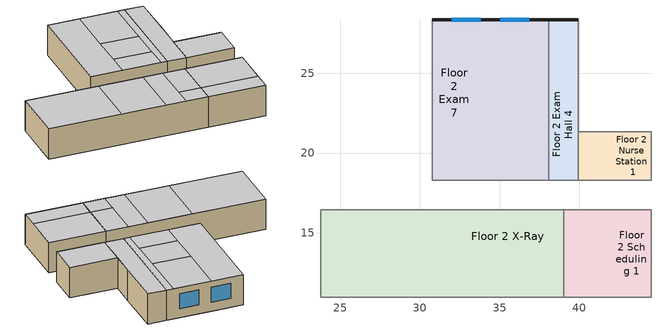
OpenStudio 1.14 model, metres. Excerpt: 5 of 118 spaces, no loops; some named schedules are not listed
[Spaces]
Floor 2 Exam 7
 floor to Floor 1 IT Room: 37.8,28.35 37.8,25.91 33.53,25.91 33.53,28.35 z3.05
 floor to Floor 1 IT Hall: 38.1,25.91 38.1,24.38 33.53,24.38 33.53,25.91 z3.05
 floor to Floor 1 Soil Hold: 38.1,28.35 38.1,25.91 37.8,25.91 37.8,28.35 z3.05
 floor to Floor 1 Lounge: 33.53,28.35 33.53,19.2 30.78,19.2 30.78,28.35 z3.05
 floor to Floor 1 Operating Room 3: 38.1,24.38 38.1,19.2 33.53,19.2 33.53,24.38 z3.05
 floor to Floor 1 Locker Room Hall: 38.1,19.2 38.1,18.29 30.78,18.29 30.78,19.2 z3.05
 wall outside: 38.1,28.35 30.78,28.35 z3.05:6.1
 wall to Floor 2 Exam Hall 5: 30.78,28.35 30.78,18.29 z3.05:6.1
 wall to Floor 2 Exam Hall 4: 38.1,18.29 38.1,28.35 z3.05:6.1
 wall to Floor 2 Work Hall: 30.78,18.29 38.1,18.29 z3.05:6.1
 window: 33.83,28.35 32,28.35 / 36.88,28.35 35.05,28.35 z3.96:5.49
 ceiling to Floor 3 Storage 2: 37.49,18.29 37.49,20.42 33.83,20.42 33.83,18.29 z6.1
 ceiling to Floor 3 Lounge: 38.1,18.29 38.1,28.35 37.49,28.35 37.49,18.29 z6.1
 ceiling to Floor 3 Lounge Toilet: 37.49,23.47 37.49,28.35 33.83,28.35 33.83,23.47 z6.1
 ceiling to Floor 3 Locker: 37.49,20.42 37.49,23.47 33.83,23.47 33.83,20.42 z6.1
 ceiling to Floor 3 Office: 33.83,18.29 33.83,28.35 30.78,28.35 30.78,18.29 z6.1
Floor 2 Nurse Station 1
 floor to Floor 1 Locker Room Hall: 42.06,19.2 42.06,18.29 39.93,18.29 39.93,19.2 z3.05
 floor to Floor 1 Operating Room 3: 42.06,21.34 42.06,19.2 39.93,19.2 39.93,21.34 z3.05
 floor to Floor 1 Sterile Hall: 44.5,21.34 44.5,18.29 42.06,18.29 42.06,21.34 z3.05
 wall to Floor 2 Exam Hall 4: 39.93,21.34 39.93,18.29 z3.05:6.1
 wall to Floor 2 Work Hall: 39.93,18.29 44.5,18.29 z3.05:6.1
 wall to Floor 2 Storage 2: 44.5,21.34 39.93,21.34 z3.05:6.1
 wall to Floor 2 Office Hall: 44.5,18.29 44.5,21.34 z3.05:6.1
 ceiling to Floor 3 Lounge: 44.5,18.29 44.5,21.34 39.93,21.34 39.93,18.29 z6.1
Floor 2 X-Ray
 floor to Floor 1 Soil: 37.49,13.11 37.49,10.97 34.75,10.97 34.75,13.11 z3.05
 floor to Floor 1 Sterile Storage: 39.01,16.46 39.01,13.11 32,13.11 32,16.46 z3.05
 floor to Floor 1 Nourishment: 29.26,16.46 29.26,10.97 27.13,10.97 27.13,16.46 z3.05
 floor to Floor 1 Clean: 32,13.11 32,10.97 29.26,10.97 29.26,13.11 z3.05
 floor to Floor 1 Humid: 32,14.94 32,13.11 29.26,13.11 29.26,14.94 z3.05
 floor to Floor 1 Dictation: 34.75,13.11 34.75,10.97 32,10.97 32,13.11 z3.05
 floor to Floor 1 Pre-Op Room 2: 27.13,16.46 27.13,10.97 23.77,10.97 23.77,16.46 z3.05
 floor to Floor 1 Clean Work: 39.01,13.11 39.01,10.97 37.49,10.97 37.49,13.11 z3.05
 floor to Floor 1 Nurse Janitor: 32,16.46 32,14.94 29.26,14.94 29.26,16.46 z3.05
 wall to Floor 2 Scheduling 1: 39.01,10.97 39.01,16.46 z3.05:6.1
 wall to Floor 2 Reception Hall: 23.77,10.97 39.01,10.97 z3.05:6.1
 wall to Floor 2 Work Hall: 39.01,16.46 23.77,16.46 z3.05:6.1
 wall to Floor 2 Scheduling 2: 23.77,16.46 23.77,10.97 z3.05:6.1
 ceiling to Floor 3 Humid: 36.88,10.97 36.88,16.46 35.05,16.46 35.05,10.97 z6.1
 ceiling to Floor 3 Treatment: 35.05,10.97 35.05,16.46 30.78,16.46 30.78,10.97 z6.1
 ceiling to Floor 3 Undeveloped 1: 30.78,10.97 30.78,16.46 23.77,16.46 23.77,10.97 z6.1
 ceiling to Floor 3 Physical Therapy Toilet: 39.01,12.8 39.01,16.46 36.88,16.46 36.88,12.8 z6.1
 ceiling to Floor 3 Dressing Room: 39.01,10.97 39.01,12.8 36.88,12.8 36.88,10.97 z6.1
Floor 2 Exam Hall 4
 floor to Floor 1 Operating Room 3: 39.93,24.38 39.93,19.2 38.1,19.2 38.1,24.38 z3.05
 floor to Floor 1 Locker Room Hall: 39.93,19.2 39.93,18.29 38.1,18.29 38.1,19.2 z3.05
 floor to Floor 1 IT Hall: 39.93,25.91 39.93,24.38 38.1,24.38 38.1,25.91 z3.05
 floor to Floor 1 Soil Hold: 39.93,28.35 39.93,25.91 38.1,25.91 38.1,28.35 z3.05
 wall outside: 39.93,28.35 38.1,28.35 z3.05:6.1
 wall to Floor 2 Exam 6: 39.93,23.77 39.93,28.35 z3.05:6.1
 wall to Floor 2 Storage 2: 39.93,21.34 39.93,23.77 z3.05:6.1
 wall to Floor 2 Work Hall: 38.1,18.29 39.93,18.29 z3.05:6.1
 ceiling to Floor 3 Lounge: 39.93,18.29 39.93,28.35 38.1,28.35 38.1,18.29 z6.1
Floor 2 Scheduling 1
 floor to Floor 1 Sterile Storage: 42.06,16.46 42.06,13.11 39.01,13.11 39.01,16.46 z3.05
 floor to Floor 1 Clean Work: 42.06,13.11 42.06,10.97 39.01,10.97 39.01,13.11 z3.05
 floor to Floor 1 Sterile Hall: 44.5,16.46 44.5,10.97 42.06,10.97 42.06,16.46 z3.05
 wall to Floor 2 Work Hall: 44.5,16.46 39.01,16.46 z3.05:6.1
 wall to Floor 2 Office Hall: 44.5,10.97 44.5,16.46 z3.05:6.1
 wall to Floor 2 Reception Hall: 39.01,10.97 44.5,10.97 z3.05:6.1
 ceiling to Floor 3 Utility: 44.5,12.8 44.5,16.46 39.01,16.46 39.01,12.8 z6.1
 ceiling to Floor 3 Storage 1: 44.5,10.97 44.5,12.8 39.01,12.8 39.01,10.97 z6.1
[Site]
Phoenix Sky Harbor Intl Ap_AZ_USA: Latitude {deg}=33.45; Longitude {deg}=-111.98; Time Zone {hr}=-7; Elevation {m}=337; Terrain=City
[Building]
90.1-2013-Outpatient-ASHRAE 169-2B created: 2018-06-08 20:05:11 -0700: North Axis {deg}=0; Default Construction Set=90.1-2013 - Outpatient - ASHRAE 169-2B; Standards Building Type=Outpatient
[Site:GroundTemperature:BuildingSurface]
20.68, 20.68, 20.8, 20.94, 21.05, 22.07, 22.31, 22.34, 22.31, 21.3, 21.03, 20.78
[Site:WaterMainsTemperature]
Calculation Method=Correlation; Annual Average Outdoor Air Temperature {C}=23.775; Maximum Difference In Monthly Average Outdoor Air Temperatures {deltaC}=23.9
[SizingPeriod:DesignDay] Barometric Pressure {Pa}=97342; Sky Clearness=0; Rain Indicator=0; Snow Indicator=0; Day of Month=21; Daylight Saving Time Indicator=0; Humidity Indicating Type=Wetbulb; Dry-Bulb Temperature Range Modifier Type=DefaultMultipliers
Name | Maximum Dry-Bulb Temperature {C} | Daily Dry-Bulb Temperature Range {deltaC} | Humidity Indicating Conditions at Maximum Dry-Bulb | Wind Speed {m/s} | Wind Direction {deg} | Month | Day Type | Solar Model Indicator | ASHRAE Taub | ASHRAE Taud
Phoenix Sky Harbor Intl Ap Ann Htg 99.6% Condns DB | 3.7 | 0 | 3.7 | 1.7 | 100 | 12 | WinterDesignDay | ASHRAEClearSky
Phoenix Sky Harbor Intl Ap Ann Clg .4% Condns DB=>MWB | 43.4 | 12 | 21.1 | 4.1 | 260 | 7 | SummerDesignDay | ASHRAETau | 0.588 | 1.653
[ClimateZones]
Climate Zone Value 1=2B
[Material:NoMass] Thermal Absorptance=0.9; Solar Absorptance=0.7
Name | Roughness | Thermal Resistance {m2-K/W} | Visible Absorptance
CP02 CARPET PAD | VeryRough | 0.21648 | 0.8
Typical Insulation R-6.78; Typical Insulation R-6.78 1 | Smooth | 1.19347 | 0.7
Typical Carpet Pad | Smooth | 0.21648 | 0.8
Typical Insulation R-9.73 | Smooth | 1.71283 | 0.7
Typical Insulation R-24.52 | Smooth | 4.31889 | 0.7
Typical Insulation R-0.58; Typical Insulation R-0.58 1 | Smooth | 0.101875 | 0.7
Typical Insulation R-1.15 | Smooth | 0.202527 | 0.7
Typical Insulation R-9.34 | Smooth | 1.64441 | 0.7
Typical Insulation R-23.61 | Smooth | 4.15799 | 0.7
Typical Insulation | Smooth | 0.0282222 | 0.7
[Material]
Name | Roughness | Thickness {m} | Conductivity {W/m-K} | Density {kg/m3} | Specific Heat {J/kg-K} | Thermal Absorptance | Solar Absorptance | Visible Absorptance
100mm Normalweight concrete floor | MediumSmooth | 0.1016 | 2.31 | 2322 | 832
G01 13mm gypsum board | Smooth | 0.0127 | 0.16 | 800 | 1090 | 0.9 | 0.7 | 0.5
4 in. Normalweight Concrete Floor | MediumRough | 0.1016 | 2.31 | 2322 | 832 | 0.9 | 0.7 | 0.7
25mm Stucco | Smooth | 0.0254 | 0.72 | 1856 | 840 | 0.9 | 0.7 | 0.7
5/8 in. Gypsum Board | MediumSmooth | 0.0159 | 0.16 | 800 | 1090 | 0.9 | 0.7 | 0.7
Roof Membrane - Highly Reflective | VeryRough | 0.0095 | 0.16 | 1121.29 | 1460 | 0.75 | 0.45 | 0.7
Metal Roof Surface; F08 Metal surface | Smooth | 0.0008 | 45.28 | 7824 | 500 | 0.9 | 0.7 | 0.7
8 in. Normalweight Concrete Floor | MediumRough | 0.2032 | 2.31 | 2322 | 832 | 0.9 | 0.7 | 0.7
8 in. Concrete Block Basement Wall | MediumRough | 0.2032 | 1.326 | 1842 | 912 | 0.9 | 0.7 | 0.7
G05 25mm wood | MediumSmooth | 0.0254 | 0.15 | 608 | 1630 | 0.9 | 0.5 | 0.5
Metal Siding | Smooth | 0.0015 | 44.96 | 7688.86 | 410 | 0.9 | 0.7 | 0.7
1/2IN Gypsum | Smooth | 0.0127 | 0.16 | 784.9 | 830 | 0.9 | 0.4 | 0.4
6 in. Normalweight Concrete Floor | MediumRough | 0.1524 | 2.31 | 2322 | 832 | 0.9 | 0.7 | 0.7
Std Wood 6inch | MediumSmooth | 0.15 | 0.12 | 540 | 1210 | 0.9 | 0.7 | 0.7
[Construction]
Typical Insulated Exterior Mass Floor R-9.35: Typical Insulation R-6.78, 4 in. Normalweight Concrete Floor, Typical Carpet Pad
Typical Insulated Steel Framed Exterior Wall R-11.9: 25mm Stucco, 5/8 in. Gypsum Board, Typical Insulation R-9.73, 5/8 in. Gypsum Board
Typical IEAD Roof - Highly Reflective R-25.64: Roof Membrane - Highly Reflective, Typical Insulation R-24.52, Metal Roof Surface
Typical Interior Floor: 100mm Normalweight concrete floor, CP02 CARPET PAD
Typical Interior Wall: G01 13mm gypsum board, G01 13mm gypsum board
Typical Interior Ceiling: CP02 CARPET PAD, 100mm Normalweight concrete floor
Typical Insulated Carpeted 8in Slab Floor: 8 in. Normalweight Concrete Floor, Typical Carpet Pad
Typical Insulated Basement Mass Wall: 8 in. Concrete Block Basement Wall
U 0.60 SHGC 0.25 Dbl 2.5mm air: Glass_2175_LayerAvg, Gap_1_W_0_0025, Glass_2022F_LayerAvg
Typical Insulated Metal Door R-1.43: F08 Metal surface, Typical Insulation R-0.58
Typical Overhead Door R-2.0: Typical Insulation R-1.15
Window_U_0.65_SHGC_0.35_Skylight_Frame_Width_2.339_in: Glass_2052_LayerAvg, Gap_1_W_0_0024, Glass_2027F_LayerAvg
Typical Interior Window: Clear 3mm
Typical Interior Door; Typical Interior Partition: G05 25mm wood
Typical Insulated Exterior Mass Floor R-9.35 1: Typical Insulation R-6.78 1, 4 in. Normalweight Concrete Floor, Typical Carpet Pad
Typical Insulated Metal Building Wall R-10.64: Metal Siding, Typical Insulation R-9.34, 1/2IN Gypsum
Typical Insulated Metal Building Roof R-24.39: Metal Roof Surface, Typical Insulation R-23.61
Typical Insulated Carpeted 6in Slab Floor: 6 in. Normalweight Concrete Floor, Typical Carpet Pad
Typical Insulated Metal Door R-1.43 1: F08 Metal surface, Typical Insulation R-0.58 1
Typical Overhead Door: Typical Insulation
InteriorFurnishings: Std Wood 6inch
[DefaultConstructionSet] Interior Partition Construction=Typical Interior Partition
Name | Default Exterior Surface Constructions | Default Interior Surface Constructions | Default Ground Contact Surface Constructions | Default Exterior SubSurface Constructions | Default Interior SubSurface Constructions
90.1-2013 - Outpatient - ASHRAE 169-2B | Default Surface Constructions 1 | Default Surface Constructions 2 | Default Surface Constructions 3 | Default Sub Surface Constructions 1 | Default Sub Surface Constructions 2
90.1-2013 - Outpatient - Office - ASHRAE 169-2B | Default Surface Constructions 4 | Default Surface Constructions 5 | Default Surface Constructions 6 | Default Sub Surface Constructions 3 | Default Sub Surface Constructions 4
[DefaultSurfaceConstructions]
Name | Floor Construction | Wall Construction | Roof Ceiling Construction
Default Surface Constructions 1 | Typical Insulated Exterior Mass Floor R-9.35 | Typical Insulated Steel Framed Exterior Wall R-11.9 | Typical IEAD Roof - Highly Reflective R-25.64
Default Surface Constructions 2; Default Surface Constructions 5 | Typical Interior Floor | Typical Interior Wall | Typical Interior Ceiling
Default Surface Constructions 3 | Typical Insulated Carpeted 8in Slab Floor | Typical Insulated Basement Mass Wall
Default Surface Constructions 4 | Typical Insulated Exterior Mass Floor R-9.35 1 | Typical Insulated Metal Building Wall R-10.64 | Typical Insulated Metal Building Roof R-24.39
Default Surface Constructions 6 | Typical Insulated Carpeted 6in Slab Floor | Typical Insulated Basement Mass Wall
[DefaultSubSurfaceConstructions]
Name | Fixed Window Construction | Operable Window Construction | Door Construction | Overhead Door Construction | Skylight Construction | Tubular Daylight Dome Construction | Tubular Daylight Diffuser Construction
Default Sub Surface Constructions 1 | U 0.60 SHGC 0.25 Dbl 2.5mm air | U 0.60 SHGC 0.25 Dbl 2.5mm air | Typical Insulated Metal Door R-1.43 | Typical Overhead Door R-2.0 | Window_U_0.65_SHGC_0.35_Skylight_Frame_Width_2.339_in | Typical Interior Window | Typical Interior Window
Default Sub Surface Constructions 2; Default Sub Surface Constructions 4 | Typical Interior Window | Typical Interior Window | Typical Interior Door
Default Sub Surface Constructions 3 | U 0.60 SHGC 0.25 Dbl 2.5mm air | U 0.60 SHGC 0.25 Dbl 2.5mm air | Typical Insulated Metal Door R-1.43 1 | Typical Overhead Door | Window_U_0.65_SHGC_0.35_Skylight_Frame_Width_2.339_in | Typical Interior Window | Typical Interior Window
[WindowMaterial:Glazing] Optical Data Type=SpectralAverage; Infrared Transmittance at Normal Incidence=0; Back Side Infrared Hemispherical Emissivity=0.84; Dirt Correction Factor for Solar and Visible Transmittance=1; Solar Diffusing=No
Name | Thickness {m} | Solar Transmittance at Normal Incidence | Front Side Solar Reflectance at Normal Incidence | Back Side Solar Reflectance at Normal Incidence | Visible Transmittance at Normal Incidence | Front Side Visible Reflectance at Normal Incidence | Back Side Visible Reflectance at Normal Incidence | Front Side Infrared Hemispherical Emissivity | Conductivity {W/m-K}
Glass_2175_LayerAvg | 0.0086 | 0.167758 | 0.217606 | 0.437978 | 0.416044 | 0.078729 | 0.10654 | 0.84 | 1
Glass_2022F_LayerAvg | 0.0039 | 0.355897 | 0.394095 | 0.265645 | 0.677694 | 0.042734 | 0.05547 | 0.046 | 1
Glass_2052_LayerAvg | 0.00837 | 0.507767 | 0.054228 | 0.0544931 | 0.586833 | 0.05805 | 0.058397 | 0.84 | 1
Glass_2027F_LayerAvg | 0.004 | 0.369744 | 0.470069 | 0.340935 | 0.765222 | 0.0546 | 0.073741 | 0.03675 | 1
Clear 3mm | 0.003 | 0.837 | 0.075 | 0.075 | 0.898 | 0.081 | 0.081 | 0.84 | 0.9
[WindowMaterial:Gas] Gas Type=Air
Name | Thickness {m}
Gap_1_W_0_0025 | 0.0025
Gap_1_W_0_0024 | 0.0024
[Space] Building Story=Building Story 2; Part of Total Floor Area=Yes
Name | Space Type | Thermal Zone
Floor 2 Exam 7 | Outpatient Exam | Floor 2 Exam 7 ZN
Floor 2 Scheduling 1 | Outpatient Office | Floor 2 Scheduling 1 ZN
Floor 2 Nurse Station 1 | Outpatient NurseStation | Floor 2 Nurse Station 1 ZN
Floor 2 X-Ray | Outpatient Xray | Floor 2 X-Ray ZN
Floor 2 Exam Hall 4 | Outpatient Hall | Floor 2 Exam Hall 4 ZN
[SpaceType] Standards Building Type=Outpatient
Name | Default Schedule Set | Design Specification Outdoor Air Object | Standards Space Type | Default Construction Set
Outpatient Exam | Outpatient Exam Schedule Set | Outpatient Exam Ventilation | Exam
Outpatient Hall | Outpatient Hall Schedule Set | Outpatient Hall Ventilation | Hall
Outpatient NurseStation | Outpatient NurseStation Schedule Set | Outpatient NurseStation Ventilation | NurseStation
Outpatient Office | Outpatient Office Schedule Set | Outpatient Office Ventilation | Office | 90.1-2013 - Outpatient - Office - ASHRAE 169-2B
Outpatient Xray | Outpatient Xray Schedule Set | Outpatient Xray Ventilation | Xray
[People:Definition] Number of People Calculation Method=People/Area; Fraction Radiant=0.3
Name | People per Space Floor Area {person/m2}
Outpatient Exam People Definition; Outpatient NurseStation People Definition; Outpatient Xray People Definition | 0.215493
Outpatient Office People Definition | 0.0538196
[People] Work Efficiency Schedule=Work Efficiency Schedule; Clothing Insulation Schedule=Clothing Schedule; Air Velocity Schedule=Air Velocity Schedule
Name | People Definition | Space or SpaceType
Outpatient Exam People | Outpatient Exam People Definition | Outpatient Exam
Outpatient NurseStation People | Outpatient NurseStation People Definition | Outpatient NurseStation
Outpatient Office People | Outpatient Office People Definition | Outpatient Office
Outpatient Xray People | Outpatient Xray People Definition | Outpatient Xray
[Lights:Definition] Design Level Calculation Method=Watts/Area; Fraction Radiant=0.7; Fraction Visible=0.2
Name | Watts per Space Floor Area {W/m2}
Outpatient Exam Lights Definition | 17.8681
Outpatient Hall Lights Definition | 8.52502
Outpatient NurseStation Lights Definition | 7.64238
Outpatient Office Lights Definition | 11.9479
Outpatient Xray Lights Definition | 16.2535
[Lights] Fraction Replaceable=1
Name | Lights Definition | Space or SpaceType
Outpatient Exam Lights | Outpatient Exam Lights Definition | Outpatient Exam
Outpatient Hall Lights | Outpatient Hall Lights Definition | Outpatient Hall
Outpatient NurseStation Lights | Outpatient NurseStation Lights Definition | Outpatient NurseStation
Outpatient Office Lights | Outpatient Office Lights Definition | Outpatient Office
Outpatient Xray Lights | Outpatient Xray Lights Definition | Outpatient Xray
[ElectricEquipment:Definition] Design Level Calculation Method=Watts/Area; Fraction Radiant=0.5
Name | Watts per Space Floor Area {W/m2}
Outpatient Exam Elec Equip Definition; Outpatient Office Elec Equip Definition | 11.8403
Outpatient Hall Elec Equip Definition | 4.30556
Outpatient NurseStation Elec Equip Definition | 21.5278
Outpatient Xray Elec Equip Definition | 107.639
[ElectricEquipment]
Name | Electric Equipment Definition | Space or SpaceType
Outpatient Exam Elec Equip | Outpatient Exam Elec Equip Definition | Outpatient Exam
Outpatient Hall Elec Equip | Outpatient Hall Elec Equip Definition | Outpatient Hall
Outpatient NurseStation Elec Equip | Outpatient NurseStation Elec Equip Definition | Outpatient NurseStation
Outpatient Office Elec Equip | Outpatient Office Elec Equip Definition | Outpatient Office
Outpatient Xray Elec Equip | Outpatient Xray Elec Equip Definition | Outpatient Xray
[DesignSpecification:OutdoorAir] Outdoor Air Method=Sum; Outdoor Air Flow per Person {m3/s-person}=0; Outdoor Air Flow Rate {m3/s}=0; Outdoor Air Flow Air Changes per Hour {1/hr}=0
Name | Outdoor Air Flow per Floor Area {m3/s-m2}
Outpatient Exam Ventilation; Outpatient Xray Ventilation | 0.001524
Outpatient Hall Ventilation | 0.0003048
Outpatient NurseStation Ventilation | 0.000813308
Outpatient Office Ventilation | 0.0004318
[DefaultScheduleSet] Number of People Schedule=OutPatientHealthCare BLDG_OCC_SCH; People Activity Level Schedule=OutPatientHealthCare ACTIVITY_SCH; Electric Equipment Schedule=OutPatientHealthCare BLDG_EQUIP_SCH_2013; Infiltration Schedule=OutPatientHealthCare INFIL_SCH
Name | Lighting Schedule
Outpatient Exam Schedule Set; Outpatient Xray Schedule Set | OutPatientHealthCare BLDG_LIGHT_EXAM_SCH
Outpatient Hall Schedule Set | OutPatientHealthCare BLDG_LIGHT_CORRIDOR_SCH
Outpatient NurseStation Schedule Set | OutPatientHealthCare BLDG_LIGHT_SCH
Outpatient Office Schedule Set | OutPatientHealthCare BLDG_LIGHT_OFFICE_SCH_20102013
[ThermostatSetpoint:DualSetpoint] Heating Setpoint Temperature Schedule=OutPatientHealthCare HTGSETP_SCH_YES_OPTIMUM; Cooling Setpoint Temperature Schedule=OutPatientHealthCare CLGSETP_SCH_YES_OPTIMUM
Outpatient Hall Thermostat 1; Outpatient Office Thermostat 1; Outpatient Exam Thermostat 4; Outpatient NurseStation Thermostat 3; Outpatient Xray Thermostat 1
[SpaceInfiltration:DesignFlowRate] Schedule=OutPatientHealthCare INFIL_SCH; Design Flow Rate Calculation Method=Flow/ExteriorArea; Flow per Exterior Surface Area {m3/s-m2}=0.000569573; Constant Term Coefficient=0; Temperature Term Coefficient=0; Velocity Term Coefficient=0.224; Velocity Squared Term Coefficient=0
Name | Space or SpaceType
Floor 2 Exam 7 Infiltration | Floor 2 Exam 7
Floor 2 Exam Hall 4 Infiltration | Floor 2 Exam Hall 4
[InternalMass:Definition]
Internal Mass Definition 1: Construction=InteriorFurnishings; Design Level Calculation Method=SurfaceArea/Area; Surface Area per Space Floor Area=2
[InternalMass] Internal Mass Definition=Internal Mass Definition 1
Name | Space or SpaceType
Floor 2 Exam 7 Mass | Floor 2 Exam 7
Floor 2 Exam Hall 4 Mass | Floor 2 Exam Hall 4
Floor 2 Nurse Station 1 Mass | Floor 2 Nurse Station 1
Floor 2 Scheduling 1 Mass | Floor 2 Scheduling 1
Floor 2 X-Ray Mass; Floor 2 X-Ray Mass 1 | Floor 2 X-Ray
[ThermalZone] Use Ideal Air Loads=No
Name | Thermostat
Floor 2 Exam Hall 4 ZN | Outpatient Hall Thermostat 1
Floor 2 Scheduling 1 ZN | Outpatient Office Thermostat 1
Floor 2 Exam 7 ZN | Outpatient Exam Thermostat 4
Floor 2 Nurse Station 1 ZN | Outpatient NurseStation Thermostat 3
Floor 2 X-Ray ZN | Outpatient Xray Thermostat 1
[Exterior:Lights:Definition]
Name | Design Level {W}
Occ Sensing Exterior Lights Def | 8235.95
NonDimming Exterior Lights Def | 139.05
[Exterior:Lights] Control Option=AstronomicalClock
Name | Exterior Lights Definition | Schedule
Occ Sensing Exterior Lights Def | Occ Sensing Exterior Lights Def | OutPatientHealthCare Exterior_lighting_schedule_b
NonDimming Exterior Lights Def | NonDimming Exterior Lights Def | OutPatientHealthCare Exterior_lighting_schedule_a
[BuildingStory]
Building Story 2: Nominal Z Coordinate {m}=3.048
[Schedule:Ruleset]
Name | Default Day Schedule | Summer Design Day Schedule | Winter Design Day Schedule
Clothing Schedule | Clothing Schedule Default Winter Clothes
Air Velocity Schedule | Air Velocity Schedule Default
Work Efficiency Schedule | Work Efficiency Schedule Default
OutPatientHealthCare BLDG_OCC_SCH | OutPatientHealthCare BLDG_OCC_SCH Default | OutPatientHealthCare BLDG_OCC_SCH Summer Design Day | OutPatientHealthCare BLDG_OCC_SCH Winter Design Day
OutPatientHealthCare ACTIVITY_SCH | OutPatientHealthCare ACTIVITY_SCH Default | OutPatientHealthCare ACTIVITY_SCH Summer Design Day | OutPatientHealthCare ACTIVITY_SCH Winter Design Day
OutPatientHealthCare BLDG_LIGHT_SCH | OutPatientHealthCare BLDG_LIGHT_SCH Default | OutPatientHealthCare BLDG_LIGHT_SCH Summer Design Day | OutPatientHealthCare BLDG_LIGHT_SCH Winter Design Day
OutPatientHealthCare BLDG_EQUIP_SCH_2013 | OutPatientHealthCare BLDG_EQUIP_SCH_2013 Default | OutPatientHealthCare BLDG_EQUIP_SCH_2013 Summer Design Day | OutPatientHealthCare BLDG_EQUIP_SCH_2013 Winter Design Day
OutPatientHealthCare INFIL_SCH | OutPatientHealthCare INFIL_SCH Default | OutPatientHealthCare INFIL_SCH Summer Design Day | OutPatientHealthCare INFIL_SCH Winter Design Day
OutPatientHealthCare HTGSETP_SCH_YES_OPTIMUM | OutPatientHealthCare HTGSETP_SCH_YES_OPTIMUM Default | OutPatientHealthCare HTGSETP_SCH_YES_OPTIMUM Summer Design Day | OutPatientHealthCare HTGSETP_SCH_YES_OPTIMUM Winter Design Day
OutPatientHealthCare CLGSETP_SCH_YES_OPTIMUM | OutPatientHealthCare CLGSETP_SCH_YES_OPTIMUM Default | OutPatientHealthCare CLGSETP_SCH_YES_OPTIMUM Summer Design Day | OutPatientHealthCare CLGSETP_SCH_YES_OPTIMUM Winter Design Day
OutPatientHealthCare BLDG_LIGHT_EXAM_SCH | OutPatientHealthCare BLDG_LIGHT_EXAM_SCH Default | OutPatientHealthCare BLDG_LIGHT_EXAM_SCH Summer Design Day | OutPatientHealthCare BLDG_LIGHT_EXAM_SCH Winter Design Day
OutPatientHealthCare BLDG_LIGHT_CORRIDOR_SCH | OutPatientHealthCare BLDG_LIGHT_CORRIDOR_SCH Default | OutPatientHealthCare BLDG_LIGHT_CORRIDOR_SCH Summer Design Day | OutPatientHealthCare BLDG_LIGHT_CORRIDOR_SCH Winter Design Day
OutPatientHealthCare BLDG_LIGHT_OFFICE_SCH_20102013 | OutPatientHealthCare BLDG_LIGHT_OFFICE_SCH_20102013 Default | OutPatientHealthCare BLDG_LIGHT_OFFICE_SCH_20102013 Summer Design Day | OutPatientHealthCare BLDG_LIGHT_OFFICE_SCH_20102013 Winter Design Day
OutPatientHealthCare Exterior_lighting_schedule_b | OutPatientHealthCare Exterior_lighting_schedule_b Default | OutPatientHealthCare Exterior_lighting_schedule_b Summer Design Day | OutPatientHealthCare Exterior_lighting_schedule_b Winter Design Day
OutPatientHealthCare Exterior_lighting_schedule_a | OutPatientHealthCare Exterior_lighting_schedule_a Default | OutPatientHealthCare Exterior_lighting_schedule_a Summer Design Day | OutPatientHealthCare Exterior_lighting_schedule_a Winter Design Day
[Schedule:Day]
OutPatientHealthCare INFIL_SCH Default: 24, 0, 0.25
OutPatientHealthCare INFIL_SCH Winter Design Day; OutPatientHealthCare INFIL_SCH Summer Design Day: 24, 0, 1
OutPatientHealthCare HTGSETP_SCH_YES_OPTIMUM Default: 24, 0, 18.3
OutPatientHealthCare HTGSETP_SCH_YES_OPTIMUM Summer Design Day: 5, 0, 18.3, 18, 0, 21.1, 24, 0, 18.3
OutPatientHealthCare HTGSETP_SCH_YES_OPTIMUM Winter Design Day: 7, 0, 18.3, 15, 0, 21.1, 24, 0, 18.3
OutPatientHealthCare Exterior_lighting_schedule_b Default; OutPatientHealthCare Exterior_lighting_schedule_b Winter Design Day; OutPatientHealthCare Exterior_lighting_schedule_b Summer Design Day: 6, 0, 0.7, 24, 0, 1
OutPatientHealthCare Exterior_lighting_schedule_a Default; OutPatientHealthCare Exterior_lighting_schedule_a Winter Design Day; OutPatientHealthCare Exterior_lighting_schedule_a Summer Design Day: 6, 0, 0, 24, 0, 1
[Schedule:Rule] Apply Saturday=Yes; Date Specification Type=DateRange; Start Month=1; Start Day=1; End Month=12; End Day=31
Name | Schedule Ruleset | Rule Order | Day Schedule | Apply Monday | Apply Tuesday | Apply Wednesday | Apply Thursday | Apply Friday
Schedule Rule 8 | OutPatientHealthCare INFIL_SCH | 0 | OutPatientHealthCare INFIL_SCH Default|Sat|Wkdy Day | Yes | Yes | Yes | Yes | Yes
Schedule Rule 9 | OutPatientHealthCare HTGSETP_SCH_YES_OPTIMUM | 1 | OutPatientHealthCare HTGSETP_SCH_YES_OPTIMUM Sat Day
